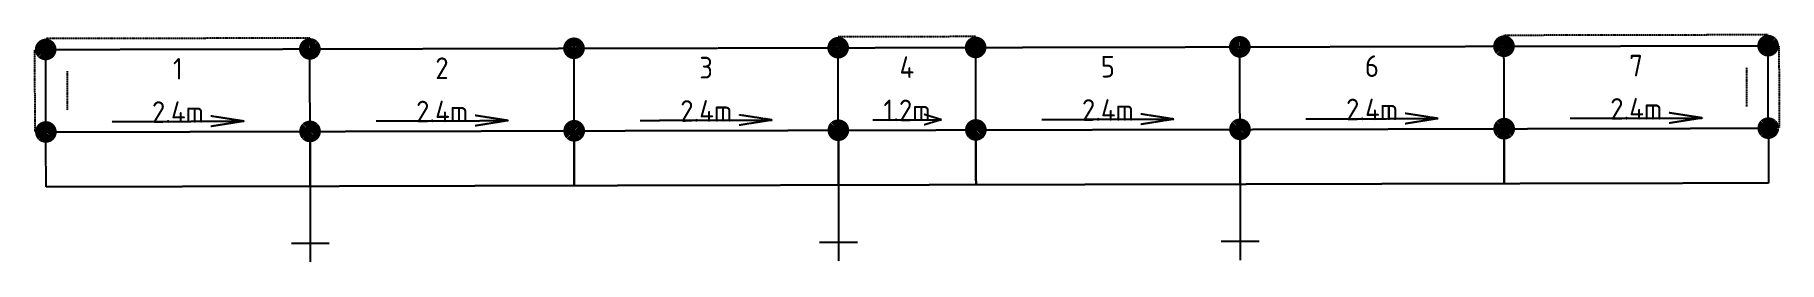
# Model space of a CAD drawing. Header units: millimetres. Extents: x 48483 to 64589, y 8447 to 10547.
import ezdxf
from ezdxf.enums import TextEntityAlignment as Align

# ---------------------------------------------------------------- set-up
doc = ezdxf.new("R2010")
doc.units = ezdxf.units.MM
doc.linetypes.add('KwikScaf_DASHED', pattern=[3.75, 2.5, -1.25])
doc.linetypes.add('KwikScaf_Line', pattern=[1, 1, 0])
doc.layers.add('KwikScaf Schematic', color=7, linetype='CONTINUOUS')
doc.styles.add('KwikScaf ISO', font='isocp.shx')

msp = doc.modelspace()

# ---------------------------------------------------------------- linework, layer by layer
at = {"layer": 'KwikScaf Schematic', "color": 3, "linetype": 'KwikScaf_DASHED'}
for p, q in [((51022, 10517), (48583, 10512)), ((64487, 10547), (62048, 10542)), ((48485, 9650), (48483, 10412)), ((64587, 10447), (64589, 9685)), ((48784, 9850), (48783, 10212)), ((64287, 10247), (64288, 9885))]:
    msp.add_line(p, q, dxfattribs=at)
at = {"layer": 'KwikScaf Schematic', "color": 1, "linetype": 'KwikScaf_DASHED'}
msp.add_line((57170, 10531), (55900, 10528), dxfattribs=at)
at = {"layer": 'KwikScaf Schematic', "color": 3, "linetype": 'KwikScaf_Line'}
for p, q in [((48583, 10412), (51022, 10417)), ((48585, 9650), (48583, 10412)), ((51022, 10417), (53461, 10423)), ((51024, 9655), (51022, 10417)), ((53461, 10423), (55900, 10428)), ((53463, 9661), (53461, 10423)), ((55902, 9666), (55900, 10428)), ((57170, 10431), (59609, 10436)), ((59609, 10436), (62048, 10442)), ((59611, 9674), (59609, 10436)), ((62048, 10442), (64487, 10447)), ((62050, 9680), (62048, 10442)), ((64489, 9685), (64487, 10447)), ((63879, 9779), (63574, 9826)), ((49194, 9747), (50414, 9749)), ((50414, 9749), (50109, 9796)), ((50414, 9749), (50109, 9701)), ((51633, 9752), (52853, 9755)), ((52853, 9755), (52548, 9802)), ((52853, 9755), (52548, 9706)), ((53463, 9661), (55902, 9666)), ((54072, 9757), (55292, 9760)), ((55292, 9760), (54987, 9807)), ((55292, 9760), (54987, 9712)), ((55902, 9666), (55903, 9158)), ((57172, 9669), (59611, 9674)), ((57173, 9161), (57172, 9669)), ((57781, 9766), (59001, 9768)), ((59001, 9768), (58696, 9815)), ((59001, 9768), (58696, 9720)), ((59611, 9674), (62050, 9680)), ((59611, 9674), (59612, 9166)), ((59612, 9166), (59611, 9674)), ((60220, 9771), (61440, 9774)), ((61440, 9774), (61135, 9821)), ((61440, 9774), (61135, 9725)), ((62050, 9680), (64489, 9685)), ((62050, 9680), (62051, 9172)), ((62051, 9172), (62050, 9680)), ((62659, 9776), (63879, 9779)), ((63879, 9779), (63574, 9731)), ((64489, 9685), (64490, 9177)), ((48585, 9650), (51024, 9655)), ((48586, 9142), (48585, 9650)), ((51024, 9655), (53463, 9661)), ((51024, 9655), (51025, 9147)), ((51025, 9147), (51024, 9655)), ((53463, 9661), (53464, 9153)), ((53464, 9153), (53463, 9661)), ((51025, 9147), (48586, 9142)), ((53464, 9153), (51025, 9147)), ((51025, 9147), (51026, 8447)), ((55903, 9158), (53464, 9153)), ((55903, 9158), (55904, 8458)), ((59612, 9166), (57173, 9161)), ((62051, 9172), (59612, 9166)), ((59612, 9166), (59613, 8466)), ((64490, 9177), (62051, 9172)), ((50851, 8622), (51201, 8623)), ((55729, 8633), (56079, 8633)), ((59438, 8641), (59788, 8642))]:
    msp.add_line(p, q, dxfattribs=at)
at = {"layer": 'KwikScaf Schematic', "color": 1, "linetype": 'KwikScaf_Line'}
for p, q in [((55900, 10428), (57170, 10431)), ((57172, 9669), (57170, 10431)), ((55902, 9666), (57172, 9669)), ((55903, 9158), (55902, 9666)), ((56219, 9762), (56854, 9763)), ((56854, 9763), (56695, 9811)), ((56854, 9763), (56695, 9715)), ((57172, 9669), (57173, 9161)), ((57173, 9161), (55903, 9158))]:
    msp.add_line(p, q, dxfattribs=at)
at = {"layer": 'KwikScaf Schematic', "color": 3, "linetype": 'KwikScaf_Line'}
for points in [[(48583, 10462, 100, 100, -0.198912), (48618, 10447, 100, 100, -0.198912), (48633, 10412, 100, 100, -0.198912), (48618, 10377, 100, 100, -0.198912), (48583, 10362, 100, 100, -0.198912), (48548, 10376, 100, 100, -0.198912), (48533, 10412, 100, 100, -0.198912), (48548, 10447, 100, 100, -0.198912)], [(51022, 10467, 100, 100, -0.198912), (51057, 10453, 100, 100, -0.198912), (51072, 10417, 100, 100, -0.198912), (51057, 10382, 100, 100, -0.198912), (51022, 10367, 100, 100, -0.198912), (50987, 10382, 100, 100, -0.198912), (50972, 10417, 100, 100, -0.198912), (50987, 10453, 100, 100, -0.198912)], [(51022, 10467, 100, 100, -0.198912), (51057, 10453, 100, 100, -0.198912), (51072, 10417, 100, 100, -0.198912), (51057, 10382, 100, 100, -0.198912), (51022, 10367, 100, 100, -0.198912), (50987, 10382, 100, 100, -0.198912), (50972, 10417, 100, 100, -0.198912), (50987, 10453, 100, 100, -0.198912)], [(53461, 10473, 100, 100, -0.198912), (53496, 10458, 100, 100, -0.198912), (53511, 10423, 100, 100, -0.198912), (53496, 10387, 100, 100, -0.198912), (53461, 10373, 100, 100, -0.198912), (53426, 10387, 100, 100, -0.198912), (53411, 10423, 100, 100, -0.198912), (53426, 10458, 100, 100, -0.198912)], [(53461, 10473, 100, 100, -0.198912), (53496, 10458, 100, 100, -0.198912), (53511, 10423, 100, 100, -0.198912), (53496, 10387, 100, 100, -0.198912), (53461, 10373, 100, 100, -0.198912), (53426, 10387, 100, 100, -0.198912), (53411, 10423, 100, 100, -0.198912), (53426, 10458, 100, 100, -0.198912)], [(55900, 10478, 100, 100, -0.198912), (55935, 10464, 100, 100, -0.198912), (55950, 10428, 100, 100, -0.198912), (55935, 10393, 100, 100, -0.198912), (55900, 10378, 100, 100, -0.198912), (55865, 10393, 100, 100, -0.198912), (55850, 10428, 100, 100, -0.198912), (55865, 10463, 100, 100, -0.198912)], [(57170, 10481, 100, 100, -0.198912), (57205, 10466, 100, 100, -0.198912), (57220, 10431, 100, 100, -0.198912), (57205, 10396, 100, 100, -0.198912), (57170, 10381, 100, 100, -0.198912), (57135, 10395, 100, 100, -0.198912), (57120, 10431, 100, 100, -0.198912), (57135, 10466, 100, 100, -0.198912)], [(59609, 10486, 100, 100, -0.198912), (59644, 10472, 100, 100, -0.198912), (59659, 10436, 100, 100, -0.198912), (59644, 10401, 100, 100, -0.198912), (59609, 10386, 100, 100, -0.198912), (59574, 10401, 100, 100, -0.198912), (59559, 10436, 100, 100, -0.198912), (59574, 10472, 100, 100, -0.198912)], [(59609, 10486, 100, 100, -0.198912), (59644, 10472, 100, 100, -0.198912), (59659, 10436, 100, 100, -0.198912), (59644, 10401, 100, 100, -0.198912), (59609, 10386, 100, 100, -0.198912), (59574, 10401, 100, 100, -0.198912), (59559, 10436, 100, 100, -0.198912), (59574, 10472, 100, 100, -0.198912)], [(62048, 10492, 100, 100, -0.198912), (62083, 10477, 100, 100, -0.198912), (62098, 10442, 100, 100, -0.198912), (62083, 10406, 100, 100, -0.198912), (62048, 10392, 100, 100, -0.198912), (62013, 10406, 100, 100, -0.198912), (61998, 10442, 100, 100, -0.198912), (62013, 10477, 100, 100, -0.198912)], [(62048, 10492, 100, 100, -0.198912), (62083, 10477, 100, 100, -0.198912), (62098, 10442, 100, 100, -0.198912), (62083, 10406, 100, 100, -0.198912), (62048, 10392, 100, 100, -0.198912), (62013, 10406, 100, 100, -0.198912), (61998, 10442, 100, 100, -0.198912), (62013, 10477, 100, 100, -0.198912)], [(64487, 10497, 100, 100, -0.198912), (64522, 10483, 100, 100, -0.198912), (64537, 10447, 100, 100, -0.198912), (64522, 10412, 100, 100, -0.198912), (64487, 10397, 100, 100, -0.198912), (64452, 10412, 100, 100, -0.198912), (64437, 10447, 100, 100, -0.198912), (64452, 10482, 100, 100, -0.198912)], [(51024, 9705, 100, 100, -0.198912), (51059, 9691, 100, 100, -0.198912), (51074, 9655, 100, 100, -0.198912), (51059, 9620, 100, 100, -0.198912), (51024, 9605, 100, 100, -0.198912), (50988, 9620, 100, 100, -0.198912), (50974, 9655, 100, 100, -0.198912), (50988, 9691, 100, 100, -0.198912)], [(53463, 9711, 100, 100, -0.198912), (53498, 9696, 100, 100, -0.198912), (53513, 9661, 100, 100, -0.198912), (53498, 9625, 100, 100, -0.198912), (53463, 9611, 100, 100, -0.198912), (53427, 9625, 100, 100, -0.198912), (53413, 9661, 100, 100, -0.198912), (53427, 9696, 100, 100, -0.198912)], [(55902, 9716, 100, 100, -0.198912), (55937, 9702, 100, 100, -0.198912), (55952, 9666, 100, 100, -0.198912), (55937, 9631, 100, 100, -0.198912), (55902, 9616, 100, 100, -0.198912), (55866, 9631, 100, 100, -0.198912), (55852, 9666, 100, 100, -0.198912), (55866, 9701, 100, 100, -0.198912)], [(59611, 9724, 100, 100, -0.198912), (59646, 9710, 100, 100, -0.198912), (59661, 9674, 100, 100, -0.198912), (59646, 9639, 100, 100, -0.198912), (59611, 9624, 100, 100, -0.198912), (59575, 9639, 100, 100, -0.198912), (59561, 9674, 100, 100, -0.198912), (59575, 9710, 100, 100, -0.198912)], [(62050, 9730, 100, 100, -0.198912), (62085, 9715, 100, 100, -0.198912), (62100, 9680, 100, 100, -0.198912), (62085, 9644, 100, 100, -0.198912), (62050, 9630, 100, 100, -0.198912), (62014, 9644, 100, 100, -0.198912), (62000, 9680, 100, 100, -0.198912), (62014, 9715, 100, 100, -0.198912)], [(64489, 9735, 100, 100, -0.198912), (64524, 9721, 100, 100, -0.198912), (64539, 9685, 100, 100, -0.198912), (64524, 9650, 100, 100, -0.198912), (64489, 9635, 100, 100, -0.198912), (64453, 9650, 100, 100, -0.198912), (64439, 9685, 100, 100, -0.198912), (64453, 9720, 100, 100, -0.198912)]]:
    msp.add_lwpolyline(points, format="xyseb", close=True, dxfattribs=at)
at = {"layer": 'KwikScaf Schematic', "color": 1, "linetype": 'KwikScaf_Line'}
for points in [[(55900, 10478, 100, 100, -0.198912), (55935, 10464, 100, 100, -0.198912), (55950, 10428, 100, 100, -0.198912), (55935, 10393, 100, 100, -0.198912), (55900, 10378, 100, 100, -0.198912), (55865, 10393, 100, 100, -0.198912), (55850, 10428, 100, 100, -0.198912), (55865, 10463, 100, 100, -0.198912)], [(57170, 10481, 100, 100, -0.198912), (57205, 10466, 100, 100, -0.198912), (57220, 10431, 100, 100, -0.198912), (57205, 10396, 100, 100, -0.198912), (57170, 10381, 100, 100, -0.198912), (57135, 10395, 100, 100, -0.198912), (57120, 10431, 100, 100, -0.198912), (57135, 10466, 100, 100, -0.198912)], [(57172, 9719, 100, 100, -0.198912), (57207, 9704, 100, 100, -0.198912), (57222, 9669, 100, 100, -0.198912), (57207, 9634, 100, 100, -0.198912), (57172, 9619, 100, 100, -0.198912), (57136, 9633, 100, 100, -0.198912), (57122, 9669, 100, 100, -0.198912), (57136, 9704, 100, 100, -0.198912)]]:
    msp.add_lwpolyline(points, format="xyseb", close=True, dxfattribs=at)
at = {"layer": 'KwikScaf Schematic', "color": 3, "linetype": 'KwikScaf_Line', "const_width": 100}
for points in [[(48585, 9700, -0.198912), (48620, 9685, -0.198912), (48635, 9650, -0.198912), (48620, 9615, -0.198912), (48585, 9600, -0.198912), (48549, 9614, -0.198912), (48535, 9650, -0.198912), (48549, 9685, -0.198912)], [(51024, 9705, -0.198912), (51059, 9691, -0.198912), (51074, 9655, -0.198912), (51059, 9620, -0.198912), (51024, 9605, -0.198912), (50988, 9620, -0.198912), (50974, 9655, -0.198912), (50988, 9691, -0.198912)], [(53463, 9711, -0.198912), (53498, 9696, -0.198912), (53513, 9661, -0.198912), (53498, 9625, -0.198912), (53463, 9611, -0.198912), (53427, 9625, -0.198912), (53413, 9661, -0.198912), (53427, 9696, -0.198912)], [(57172, 9719, -0.198912), (57207, 9704, -0.198912), (57222, 9669, -0.198912), (57207, 9634, -0.198912), (57172, 9619, -0.198912), (57136, 9633, -0.198912), (57122, 9669, -0.198912), (57136, 9704, -0.198912)], [(59611, 9724, -0.198912), (59646, 9710, -0.198912), (59661, 9674, -0.198912), (59646, 9639, -0.198912), (59611, 9624, -0.198912), (59575, 9639, -0.198912), (59561, 9674, -0.198912), (59575, 9710, -0.198912)], [(62050, 9730, -0.198912), (62085, 9715, -0.198912), (62100, 9680, -0.198912), (62085, 9644, -0.198912), (62050, 9630, -0.198912), (62014, 9644, -0.198912), (62000, 9680, -0.198912), (62014, 9715, -0.198912)]]:
    msp.add_lwpolyline(points, format="xyb", close=True, dxfattribs=at)
at = {"layer": 'KwikScaf Schematic', "color": 1, "linetype": 'KwikScaf_Line', "const_width": 100}
msp.add_lwpolyline([(55902, 9716, -0.198912), (55937, 9702, -0.198912), (55952, 9666, -0.198912), (55937, 9631, -0.198912), (55902, 9616, -0.198912), (55866, 9631, -0.198912), (55852, 9666, -0.198912), (55866, 9701, -0.198912)], format="xyb", close=True, dxfattribs=at)

# ---------------------------------------------------------------- texts
at = {"layer": 'KwikScaf Schematic', "style": 'KwikScaf ISO'}
for s, p in [('1', (49803, 10234)), ('2', (52242, 10239)), ('3', (54681, 10244)), ('4', (56535, 10249)), ('5', (58390, 10253)), ('6', (60829, 10258)), ('7', (63268, 10263)), ('2.4m', (49804, 9834)), ('2.4m', (52243, 9839)), ('2.4m', (54682, 9844)), ('1.2m', (56536, 9849)), ('2.4m', (58391, 9853)), ('2.4m', (60830, 9858)), ('2.4m', (63269, 9863))]:
    msp.add_text(s, height=200, rotation=0.1267, dxfattribs=at).set_placement(p, align=Align.MIDDLE_CENTER)

doc.saveas('drawing.dxf')
